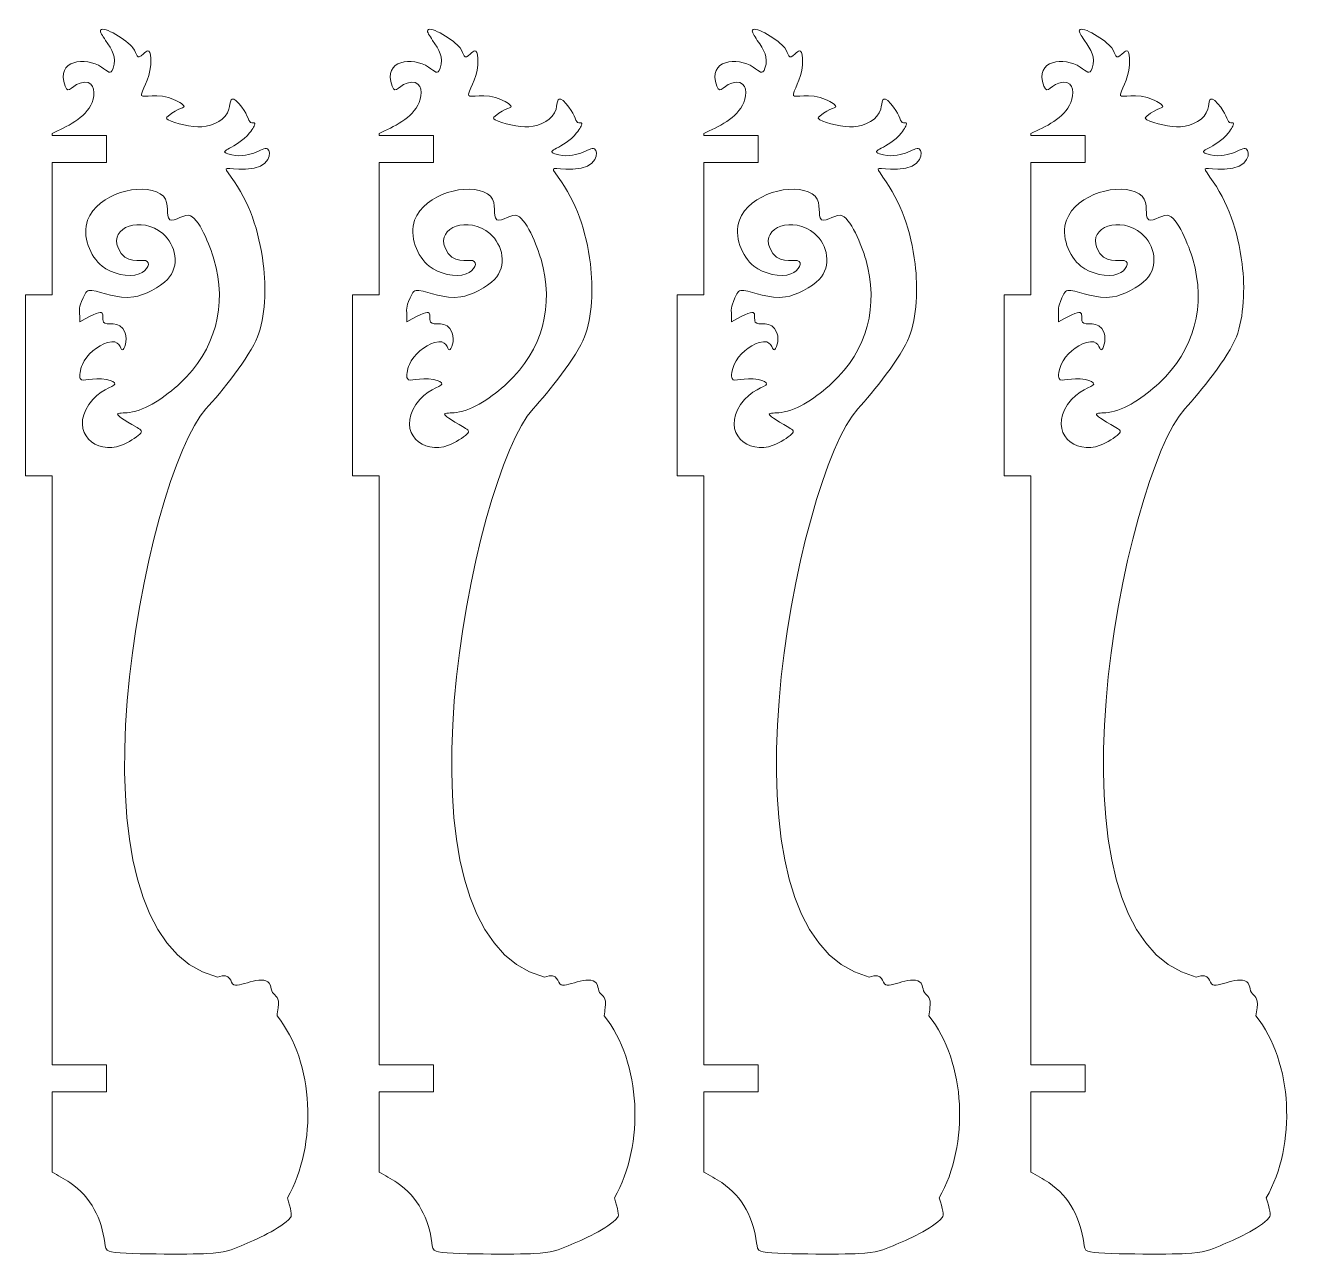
# Model space of a CAD drawing. Header units: millimetres. Extents: x -211 to 220, y -293 to 288.
# Drawn here: x 79.9 to 220.2, y -9 to 126.8 of the extents above; entities that cross this region are included whole.
import ezdxf

# ---------------------------------------------------------------- set-up
doc = ezdxf.new("R2010")
doc.units = ezdxf.units.MM
doc.header["$MEASUREMENT"] = 0
doc.layers.add('layer 1', color=7, linetype='Continuous')

msp = doc.modelspace()

# ---------------------------------------------------------------- linework, layer by layer
at = {"layer": 'layer 1', "color": 142, "lineweight": 9}
for points, knots in [([(101.0756, 21.6715), (102.713, 22.2668), (102.4327, 21.033), (102.9127, 20.8327), (102.9127, 20.8327), (103.662, 20.52), (106.4558, 22.2216), (106.9296, 20.7714), (106.9296, 20.7714), (107.0152, 20.5093), (107.0343, 20.2297), (107.1771, 20.0025), (107.1771, 20.0025), (107.4683, 19.5392), (107.9732, 19.5034), (107.7957, 18.3072), (107.7957, 18.3072), (107.7504, 18.0019), (107.7084, 17.7012), (107.6681, 17.4029), (107.6681, 17.4029), (111.7881, 12.311), (112.1616, 3.1623), (108.8194, -2.7), (108.8194, -2.7), (109.1688, -3.9301), (109.3703, -4.6282), (109.1474, -4.884), (109.1474, -4.884), (108.0745, -6.1152), (105.3065, -7.306), (103.7123, -8.0035), (103.7123, -8.0035), (102.6938, -8.4491), (101.9323, -8.7463), (99.8858, -8.8599), (99.8858, -8.8599), (98.3987, -8.9425), (90.0734, -8.9691), (89.1297, -8.6065), (89.1297, -8.6065), (88.7205, -8.4491), (88.7205, -8.1696), (88.6538, -7.6715), (88.6538, -7.6715), (88.3059, -5.0714), (87.1692, -2.6241), (84.7988, -1.013), (84.7988, -1.013), (84.1681, -0.5843), (83.4292, -0.1945), (82.8258, 0.1538), (82.8258, 0.1538), (82.8258, 0.1538), (82.8248, 9.0125), (82.8248, 9.0125), (82.8248, 9.0125), (82.8248, 9.0125), (88.8245, 9.0125), (88.8245, 9.0125), (88.8245, 9.0125), (88.8245, 9.0125), (88.8245, 12.0125), (88.8245, 12.0125), (88.8245, 12.0125), (88.8245, 12.0125), (82.8245, 12.0125), (82.8245, 12.0125), (82.8245, 12.0125), (82.8245, 12.0125), (82.8249, 77.076), (82.8249, 77.076), (82.8249, 77.076), (82.8249, 77.076), (79.8834, 77.076), (79.8834, 77.076), (79.8834, 77.076), (79.8834, 77.076), (79.8834, 97.0761), (79.8834, 97.0761), (79.8834, 97.0761), (79.8834, 97.0761), (82.8254, 97.0761), (82.8254, 97.0761), (82.8254, 97.0761), (82.8254, 97.0761), (82.8258, 111.6761), (82.8258, 111.6761), (82.8258, 111.6761), (82.8258, 111.6761), (88.8258, 111.6761), (88.8258, 111.6761), (88.8258, 111.6761), (88.8258, 111.6761), (88.8258, 114.6761), (88.8258, 114.6761), (88.8258, 114.6761), (88.8258, 114.6761), (82.8258, 114.6761), (82.8258, 114.6761), (82.8258, 114.6761), (82.8258, 114.6761), (82.8258, 114.8983), (82.8258, 114.8983), (82.8258, 114.8983), (84.3716, 115.5914), (86.5411, 116.5597), (87.2356, 118.325), (87.2356, 118.325), (87.5732, 119.1834), (87.6589, 120.6054), (86.398, 120.5445), (86.398, 120.5445), (84.9881, 120.4763), (84.6872, 118.9883), (84.2658, 120.1164), (84.2658, 120.1164), (83.1641, 123.066), (86.555, 123.3674), (88.2826, 122.2222), (88.2826, 122.2222), (89.0203, 121.7331), (89.2903, 121.2835), (89.5772, 122.1174), (89.5772, 122.1174), (89.9985, 123.3423), (89.4527, 124.0997), (88.7301, 125.1756), (88.7301, 125.1756), (88.3779, 125.6999), (88.0923, 126.1371), (88.1874, 126.3029), (88.1874, 126.3029), (88.4878, 126.8271), (91.1465, 125.1682), (91.7569, 124.3369), (91.7569, 124.3369), (92.2623, 123.6484), (92.1022, 122.9073), (92.9087, 123.6815), (92.9087, 123.6815), (93.2333, 123.993), (93.648, 124.4663), (93.7178, 123.1835), (93.7178, 123.1835), (93.8249, 121.2171), (92.9123, 120.0519), (92.7088, 119.2425), (92.7088, 119.2425), (92.5539, 118.6266), (93.769, 119.3952), (95.6881, 118.8581), (95.6881, 118.8581), (96.4686, 118.6397), (97.135, 118.2026), (97.3349, 117.9842), (97.3349, 117.9842), (97.6301, 117.6615), (96.7717, 117.7749), (95.6405, 116.8133), (95.6405, 116.8133), (95.3837, 116.5949), (95.4216, 116.5249), (95.631, 116.4114), (95.631, 116.4114), (96.4034, 115.9924), (98.2674, 115.5468), (99.3623, 115.6249), (99.3623, 115.6249), (100.659, 115.7175), (102.0474, 116.4225), (102.3607, 117.5735), (102.3607, 117.5735), (102.5542, 118.2841), (102.4051, 119.3685), (103.4839, 118.1678), (103.4839, 118.1678), (104.3863, 117.1636), (104.4676, 116.2681), (104.7403, 116.0968), (104.7403, 116.0968), (104.9212, 115.9833), (105.1876, 116.1404), (105.2066, 115.9919), (105.2066, 115.9919), (105.2255, 115.8434), (104.9973, 115.389), (104.6356, 114.9521), (104.6356, 114.9521), (103.143, 113.1496), (101.0302, 113.0364), (102.2369, 112.6365), (102.2369, 112.6365), (104.5323, 111.8756), (106.1208, 113.4625), (106.5964, 113.1957), (106.5964, 113.1957), (107.11, 112.9075), (106.995, 111.0374), (104.1977, 110.9412), (104.1977, 110.9412), (101.9833, 110.8651), (101.556, 111.5118), (102.5986, 110.0761), (102.5986, 110.0761), (104.602, 107.3176), (105.6708, 104.1791), (106.1491, 100.4727), (106.1491, 100.4727), (106.4849, 97.8699), (106.3526, 94.5664), (105.5113, 92.4248), (105.5113, 92.4248), (104.6499, 90.2317), (101.5023, 86.2715), (99.8192, 84.4555), (99.8192, 84.4555), (93.2134, 77.328), (82.8246, 26.4815), (101.0756, 21.6715)], [0, 0, 0, 0, 0.01785714, 0.01785714, 0.01785714, 0.01785714, 0.03571429, 0.03571429, 0.03571429, 0.03571429, 0.05357143, 0.05357143, 0.05357143, 0.05357143, 0.07142857, 0.07142857, 0.07142857, 0.07142857, 0.08928571, 0.08928571, 0.08928571, 0.08928571, 0.10714286, 0.10714286, 0.10714286, 0.10714286, 0.125, 0.125, 0.125, 0.125, 0.14285714, 0.14285714, 0.14285714, 0.14285714, 0.16071429, 0.16071429, 0.16071429, 0.16071429, 0.17857143, 0.17857143, 0.17857143, 0.17857143, 0.19642857, 0.19642857, 0.19642857, 0.19642857, 0.21428571, 0.21428571, 0.21428571, 0.21428571, 0.23214286, 0.23214286, 0.23214286, 0.23214286, 0.25, 0.25, 0.25, 0.25, 0.26785714, 0.26785714, 0.26785714, 0.26785714, 0.28571429, 0.28571429, 0.28571429, 0.28571429, 0.30357143, 0.30357143, 0.30357143, 0.30357143, 0.32142857, 0.32142857, 0.32142857, 0.32142857, 0.33928571, 0.33928571, 0.33928571, 0.33928571, 0.35714286, 0.35714286, 0.35714286, 0.35714286, 0.375, 0.375, 0.375, 0.375, 0.39285714, 0.39285714, 0.39285714, 0.39285714, 0.41071429, 0.41071429, 0.41071429, 0.41071429, 0.42857143, 0.42857143, 0.42857143, 0.42857143, 0.44642857, 0.44642857, 0.44642857, 0.44642857, 0.46428571, 0.46428571, 0.46428571, 0.46428571, 0.48214286, 0.48214286, 0.48214286, 0.48214286, 0.5, 0.5, 0.5, 0.5, 0.51785714, 0.51785714, 0.51785714, 0.51785714, 0.53571429, 0.53571429, 0.53571429, 0.53571429, 0.55357143, 0.55357143, 0.55357143, 0.55357143, 0.57142857, 0.57142857, 0.57142857, 0.57142857, 0.58928571, 0.58928571, 0.58928571, 0.58928571, 0.60714286, 0.60714286, 0.60714286, 0.60714286, 0.625, 0.625, 0.625, 0.625, 0.64285714, 0.64285714, 0.64285714, 0.64285714, 0.66071429, 0.66071429, 0.66071429, 0.66071429, 0.67857143, 0.67857143, 0.67857143, 0.67857143, 0.69642857, 0.69642857, 0.69642857, 0.69642857, 0.71428571, 0.71428571, 0.71428571, 0.71428571, 0.73214286, 0.73214286, 0.73214286, 0.73214286, 0.75, 0.75, 0.75, 0.75, 0.76785714, 0.76785714, 0.76785714, 0.76785714, 0.78571429, 0.78571429, 0.78571429, 0.78571429, 0.80357143, 0.80357143, 0.80357143, 0.80357143, 0.82142857, 0.82142857, 0.82142857, 0.82142857, 0.83928571, 0.83928571, 0.83928571, 0.83928571, 0.85714286, 0.85714286, 0.85714286, 0.85714286, 0.875, 0.875, 0.875, 0.875, 0.89285714, 0.89285714, 0.89285714, 0.89285714, 0.91071429, 0.91071429, 0.91071429, 0.91071429, 0.92857143, 0.92857143, 0.92857143, 0.92857143, 0.94642857, 0.94642857, 0.94642857, 0.94642857, 0.96428571, 0.96428571, 0.96428571, 0.96428571, 1, 1, 1, 1]), ([(137.1882, 21.6715), (138.8256, 22.2668), (138.5453, 21.033), (139.0253, 20.8327), (139.0253, 20.8327), (139.7746, 20.52), (142.5684, 22.2216), (143.0422, 20.7714), (143.0422, 20.7714), (143.1278, 20.5093), (143.1469, 20.2297), (143.2897, 20.0025), (143.2897, 20.0025), (143.5809, 19.5392), (144.0858, 19.5034), (143.9083, 18.3072), (143.9083, 18.3072), (143.863, 18.0019), (143.821, 17.7012), (143.7807, 17.4029), (143.7807, 17.4029), (147.9007, 12.311), (148.2742, 3.1623), (144.932, -2.7), (144.932, -2.7), (145.2814, -3.9301), (145.4829, -4.6282), (145.26, -4.884), (145.26, -4.884), (144.1871, -6.1152), (141.4191, -7.306), (139.8249, -8.0035), (139.8249, -8.0035), (138.8064, -8.4491), (138.0449, -8.7463), (135.9984, -8.8599), (135.9984, -8.8599), (134.5113, -8.9425), (126.186, -8.9691), (125.2423, -8.6065), (125.2423, -8.6065), (124.8331, -8.4491), (124.8331, -8.1696), (124.7664, -7.6715), (124.7664, -7.6715), (124.4185, -5.0714), (123.2818, -2.6241), (120.9114, -1.013), (120.9114, -1.013), (120.2807, -0.5843), (119.5418, -0.1945), (118.9384, 0.1538), (118.9384, 0.1538), (118.9384, 0.1538), (118.9374, 9.0125), (118.9374, 9.0125), (118.9374, 9.0125), (118.9374, 9.0125), (124.9371, 9.0125), (124.9371, 9.0125), (124.9371, 9.0125), (124.9371, 9.0125), (124.9371, 12.0125), (124.9371, 12.0125), (124.9371, 12.0125), (124.9371, 12.0125), (118.9371, 12.0125), (118.9371, 12.0125), (118.9371, 12.0125), (118.9371, 12.0125), (118.9375, 77.076), (118.9375, 77.076), (118.9375, 77.076), (118.9375, 77.076), (115.996, 77.076), (115.996, 77.076), (115.996, 77.076), (115.996, 77.076), (115.996, 97.0761), (115.996, 97.0761), (115.996, 97.0761), (115.996, 97.0761), (118.938, 97.0761), (118.938, 97.0761), (118.938, 97.0761), (118.938, 97.0761), (118.9384, 111.6761), (118.9384, 111.6761), (118.9384, 111.6761), (118.9384, 111.6761), (124.9384, 111.6761), (124.9384, 111.6761), (124.9384, 111.6761), (124.9384, 111.6761), (124.9384, 114.6761), (124.9384, 114.6761), (124.9384, 114.6761), (124.9384, 114.6761), (118.9384, 114.6761), (118.9384, 114.6761), (118.9384, 114.6761), (118.9384, 114.6761), (118.9384, 114.8983), (118.9384, 114.8983), (118.9384, 114.8983), (120.4842, 115.5914), (122.6537, 116.5597), (123.3482, 118.325), (123.3482, 118.325), (123.6858, 119.1834), (123.7715, 120.6054), (122.5106, 120.5445), (122.5106, 120.5445), (121.1007, 120.4763), (120.7998, 118.9883), (120.3784, 120.1164), (120.3784, 120.1164), (119.2767, 123.066), (122.6676, 123.3674), (124.3952, 122.2222), (124.3952, 122.2222), (125.1329, 121.7331), (125.4029, 121.2835), (125.6898, 122.1174), (125.6898, 122.1174), (126.1111, 123.3423), (125.5653, 124.0997), (124.8427, 125.1756), (124.8427, 125.1756), (124.4905, 125.6999), (124.2049, 126.1371), (124.3, 126.3029), (124.3, 126.3029), (124.6004, 126.8271), (127.2591, 125.1682), (127.8695, 124.3369), (127.8695, 124.3369), (128.3749, 123.6484), (128.2148, 122.9073), (129.0213, 123.6815), (129.0213, 123.6815), (129.3459, 123.993), (129.7606, 124.4663), (129.8304, 123.1835), (129.8304, 123.1835), (129.9375, 121.2171), (129.0249, 120.0519), (128.8214, 119.2425), (128.8214, 119.2425), (128.6665, 118.6266), (129.8816, 119.3952), (131.8007, 118.8581), (131.8007, 118.8581), (132.5812, 118.6397), (133.2476, 118.2026), (133.4475, 117.9842), (133.4475, 117.9842), (133.7427, 117.6615), (132.8843, 117.7749), (131.7531, 116.8133), (131.7531, 116.8133), (131.4963, 116.5949), (131.5342, 116.5249), (131.7436, 116.4114), (131.7436, 116.4114), (132.516, 115.9924), (134.38, 115.5468), (135.4749, 115.6249), (135.4749, 115.6249), (136.7716, 115.7175), (138.16, 116.4225), (138.4733, 117.5735), (138.4733, 117.5735), (138.6668, 118.2841), (138.5177, 119.3685), (139.5965, 118.1678), (139.5965, 118.1678), (140.4989, 117.1636), (140.5802, 116.2681), (140.8529, 116.0968), (140.8529, 116.0968), (141.0338, 115.9833), (141.3002, 116.1404), (141.3192, 115.9919), (141.3192, 115.9919), (141.3381, 115.8434), (141.1099, 115.389), (140.7482, 114.9521), (140.7482, 114.9521), (139.2556, 113.1496), (137.1428, 113.0364), (138.3495, 112.6365), (138.3495, 112.6365), (140.6449, 111.8756), (142.2334, 113.4625), (142.709, 113.1957), (142.709, 113.1957), (143.2226, 112.9075), (143.1076, 111.0374), (140.3103, 110.9412), (140.3103, 110.9412), (138.0959, 110.8651), (137.6686, 111.5118), (138.7112, 110.0761), (138.7112, 110.0761), (140.7146, 107.3176), (141.7834, 104.1791), (142.2617, 100.4727), (142.2617, 100.4727), (142.5975, 97.8699), (142.4652, 94.5664), (141.6239, 92.4248), (141.6239, 92.4248), (140.7625, 90.2317), (137.6149, 86.2715), (135.9318, 84.4555), (135.9318, 84.4555), (129.326, 77.328), (118.9372, 26.4815), (137.1882, 21.6715)], [0, 0, 0, 0, 0.01785714, 0.01785714, 0.01785714, 0.01785714, 0.03571429, 0.03571429, 0.03571429, 0.03571429, 0.05357143, 0.05357143, 0.05357143, 0.05357143, 0.07142857, 0.07142857, 0.07142857, 0.07142857, 0.08928571, 0.08928571, 0.08928571, 0.08928571, 0.10714286, 0.10714286, 0.10714286, 0.10714286, 0.125, 0.125, 0.125, 0.125, 0.14285714, 0.14285714, 0.14285714, 0.14285714, 0.16071429, 0.16071429, 0.16071429, 0.16071429, 0.17857143, 0.17857143, 0.17857143, 0.17857143, 0.19642857, 0.19642857, 0.19642857, 0.19642857, 0.21428571, 0.21428571, 0.21428571, 0.21428571, 0.23214286, 0.23214286, 0.23214286, 0.23214286, 0.25, 0.25, 0.25, 0.25, 0.26785714, 0.26785714, 0.26785714, 0.26785714, 0.28571429, 0.28571429, 0.28571429, 0.28571429, 0.30357143, 0.30357143, 0.30357143, 0.30357143, 0.32142857, 0.32142857, 0.32142857, 0.32142857, 0.33928571, 0.33928571, 0.33928571, 0.33928571, 0.35714286, 0.35714286, 0.35714286, 0.35714286, 0.375, 0.375, 0.375, 0.375, 0.39285714, 0.39285714, 0.39285714, 0.39285714, 0.41071429, 0.41071429, 0.41071429, 0.41071429, 0.42857143, 0.42857143, 0.42857143, 0.42857143, 0.44642857, 0.44642857, 0.44642857, 0.44642857, 0.46428571, 0.46428571, 0.46428571, 0.46428571, 0.48214286, 0.48214286, 0.48214286, 0.48214286, 0.5, 0.5, 0.5, 0.5, 0.51785714, 0.51785714, 0.51785714, 0.51785714, 0.53571429, 0.53571429, 0.53571429, 0.53571429, 0.55357143, 0.55357143, 0.55357143, 0.55357143, 0.57142857, 0.57142857, 0.57142857, 0.57142857, 0.58928571, 0.58928571, 0.58928571, 0.58928571, 0.60714286, 0.60714286, 0.60714286, 0.60714286, 0.625, 0.625, 0.625, 0.625, 0.64285714, 0.64285714, 0.64285714, 0.64285714, 0.66071429, 0.66071429, 0.66071429, 0.66071429, 0.67857143, 0.67857143, 0.67857143, 0.67857143, 0.69642857, 0.69642857, 0.69642857, 0.69642857, 0.71428571, 0.71428571, 0.71428571, 0.71428571, 0.73214286, 0.73214286, 0.73214286, 0.73214286, 0.75, 0.75, 0.75, 0.75, 0.76785714, 0.76785714, 0.76785714, 0.76785714, 0.78571429, 0.78571429, 0.78571429, 0.78571429, 0.80357143, 0.80357143, 0.80357143, 0.80357143, 0.82142857, 0.82142857, 0.82142857, 0.82142857, 0.83928571, 0.83928571, 0.83928571, 0.83928571, 0.85714286, 0.85714286, 0.85714286, 0.85714286, 0.875, 0.875, 0.875, 0.875, 0.89285714, 0.89285714, 0.89285714, 0.89285714, 0.91071429, 0.91071429, 0.91071429, 0.91071429, 0.92857143, 0.92857143, 0.92857143, 0.92857143, 0.94642857, 0.94642857, 0.94642857, 0.94642857, 0.96428571, 0.96428571, 0.96428571, 0.96428571, 1, 1, 1, 1]), ([(173.0423, 21.6715), (174.6797, 22.2668), (174.3994, 21.033), (174.8794, 20.8327), (174.8794, 20.8327), (175.6287, 20.52), (178.4225, 22.2216), (178.8963, 20.7714), (178.8963, 20.7714), (178.9819, 20.5093), (179.001, 20.2297), (179.1438, 20.0025), (179.1438, 20.0025), (179.435, 19.5392), (179.9399, 19.5034), (179.7624, 18.3072), (179.7624, 18.3072), (179.7171, 18.0019), (179.6751, 17.7012), (179.6348, 17.4029), (179.6348, 17.4029), (183.7548, 12.311), (184.1283, 3.1623), (180.7861, -2.7), (180.7861, -2.7), (181.1355, -3.9301), (181.337, -4.6282), (181.1141, -4.884), (181.1141, -4.884), (180.0412, -6.1152), (177.2732, -7.306), (175.679, -8.0035), (175.679, -8.0035), (174.6605, -8.4491), (173.899, -8.7463), (171.8525, -8.8599), (171.8525, -8.8599), (170.3654, -8.9425), (162.0401, -8.9691), (161.0964, -8.6065), (161.0964, -8.6065), (160.6872, -8.4491), (160.6872, -8.1696), (160.6205, -7.6715), (160.6205, -7.6715), (160.2726, -5.0714), (159.1359, -2.6241), (156.7655, -1.013), (156.7655, -1.013), (156.1348, -0.5843), (155.3959, -0.1945), (154.7925, 0.1538), (154.7925, 0.1538), (154.7925, 0.1538), (154.7915, 9.0125), (154.7915, 9.0125), (154.7915, 9.0125), (154.7915, 9.0125), (160.7912, 9.0125), (160.7912, 9.0125), (160.7912, 9.0125), (160.7912, 9.0125), (160.7912, 12.0125), (160.7912, 12.0125), (160.7912, 12.0125), (160.7912, 12.0125), (154.7912, 12.0125), (154.7912, 12.0125), (154.7912, 12.0125), (154.7912, 12.0125), (154.7916, 77.076), (154.7916, 77.076), (154.7916, 77.076), (154.7916, 77.076), (151.8501, 77.076), (151.8501, 77.076), (151.8501, 77.076), (151.8501, 77.076), (151.8501, 97.0761), (151.8501, 97.0761), (151.8501, 97.0761), (151.8501, 97.0761), (154.7921, 97.0761), (154.7921, 97.0761), (154.7921, 97.0761), (154.7921, 97.0761), (154.7925, 111.6761), (154.7925, 111.6761), (154.7925, 111.6761), (154.7925, 111.6761), (160.7925, 111.6761), (160.7925, 111.6761), (160.7925, 111.6761), (160.7925, 111.6761), (160.7925, 114.6761), (160.7925, 114.6761), (160.7925, 114.6761), (160.7925, 114.6761), (154.7925, 114.6761), (154.7925, 114.6761), (154.7925, 114.6761), (154.7925, 114.6761), (154.7925, 114.8983), (154.7925, 114.8983), (154.7925, 114.8983), (156.3383, 115.5914), (158.5078, 116.5597), (159.2023, 118.325), (159.2023, 118.325), (159.5399, 119.1834), (159.6256, 120.6054), (158.3647, 120.5445), (158.3647, 120.5445), (156.9548, 120.4763), (156.6539, 118.9883), (156.2325, 120.1164), (156.2325, 120.1164), (155.1308, 123.066), (158.5217, 123.3674), (160.2493, 122.2222), (160.2493, 122.2222), (160.987, 121.7331), (161.257, 121.2835), (161.5439, 122.1174), (161.5439, 122.1174), (161.9652, 123.3423), (161.4194, 124.0997), (160.6968, 125.1756), (160.6968, 125.1756), (160.3446, 125.6999), (160.059, 126.1371), (160.1541, 126.3029), (160.1541, 126.3029), (160.4545, 126.8271), (163.1132, 125.1682), (163.7236, 124.3369), (163.7236, 124.3369), (164.229, 123.6484), (164.0689, 122.9073), (164.8754, 123.6815), (164.8754, 123.6815), (165.2, 123.993), (165.6147, 124.4663), (165.6845, 123.1835), (165.6845, 123.1835), (165.7916, 121.2171), (164.879, 120.0519), (164.6755, 119.2425), (164.6755, 119.2425), (164.5206, 118.6266), (165.7357, 119.3952), (167.6548, 118.8581), (167.6548, 118.8581), (168.4353, 118.6397), (169.1017, 118.2026), (169.3016, 117.9842), (169.3016, 117.9842), (169.5968, 117.6615), (168.7384, 117.7749), (167.6072, 116.8133), (167.6072, 116.8133), (167.3504, 116.5949), (167.3883, 116.5249), (167.5977, 116.4114), (167.5977, 116.4114), (168.3701, 115.9924), (170.2341, 115.5468), (171.329, 115.6249), (171.329, 115.6249), (172.6257, 115.7175), (174.0141, 116.4225), (174.3274, 117.5735), (174.3274, 117.5735), (174.5209, 118.2841), (174.3718, 119.3685), (175.4506, 118.1678), (175.4506, 118.1678), (176.353, 117.1636), (176.4343, 116.2681), (176.707, 116.0968), (176.707, 116.0968), (176.8879, 115.9833), (177.1543, 116.1404), (177.1733, 115.9919), (177.1733, 115.9919), (177.1922, 115.8434), (176.964, 115.389), (176.6023, 114.9521), (176.6023, 114.9521), (175.1097, 113.1496), (172.9969, 113.0364), (174.2036, 112.6365), (174.2036, 112.6365), (176.499, 111.8756), (178.0875, 113.4625), (178.5631, 113.1957), (178.5631, 113.1957), (179.0767, 112.9075), (178.9617, 111.0374), (176.1644, 110.9412), (176.1644, 110.9412), (173.95, 110.8651), (173.5227, 111.5118), (174.5653, 110.0761), (174.5653, 110.0761), (176.5687, 107.3176), (177.6375, 104.1791), (178.1158, 100.4727), (178.1158, 100.4727), (178.4516, 97.8699), (178.3193, 94.5664), (177.478, 92.4248), (177.478, 92.4248), (176.6166, 90.2317), (173.469, 86.2715), (171.7859, 84.4555), (171.7859, 84.4555), (165.1801, 77.328), (154.7913, 26.4815), (173.0423, 21.6715)], [0, 0, 0, 0, 0.01785714, 0.01785714, 0.01785714, 0.01785714, 0.03571429, 0.03571429, 0.03571429, 0.03571429, 0.05357143, 0.05357143, 0.05357143, 0.05357143, 0.07142857, 0.07142857, 0.07142857, 0.07142857, 0.08928571, 0.08928571, 0.08928571, 0.08928571, 0.10714286, 0.10714286, 0.10714286, 0.10714286, 0.125, 0.125, 0.125, 0.125, 0.14285714, 0.14285714, 0.14285714, 0.14285714, 0.16071429, 0.16071429, 0.16071429, 0.16071429, 0.17857143, 0.17857143, 0.17857143, 0.17857143, 0.19642857, 0.19642857, 0.19642857, 0.19642857, 0.21428571, 0.21428571, 0.21428571, 0.21428571, 0.23214286, 0.23214286, 0.23214286, 0.23214286, 0.25, 0.25, 0.25, 0.25, 0.26785714, 0.26785714, 0.26785714, 0.26785714, 0.28571429, 0.28571429, 0.28571429, 0.28571429, 0.30357143, 0.30357143, 0.30357143, 0.30357143, 0.32142857, 0.32142857, 0.32142857, 0.32142857, 0.33928571, 0.33928571, 0.33928571, 0.33928571, 0.35714286, 0.35714286, 0.35714286, 0.35714286, 0.375, 0.375, 0.375, 0.375, 0.39285714, 0.39285714, 0.39285714, 0.39285714, 0.41071429, 0.41071429, 0.41071429, 0.41071429, 0.42857143, 0.42857143, 0.42857143, 0.42857143, 0.44642857, 0.44642857, 0.44642857, 0.44642857, 0.46428571, 0.46428571, 0.46428571, 0.46428571, 0.48214286, 0.48214286, 0.48214286, 0.48214286, 0.5, 0.5, 0.5, 0.5, 0.51785714, 0.51785714, 0.51785714, 0.51785714, 0.53571429, 0.53571429, 0.53571429, 0.53571429, 0.55357143, 0.55357143, 0.55357143, 0.55357143, 0.57142857, 0.57142857, 0.57142857, 0.57142857, 0.58928571, 0.58928571, 0.58928571, 0.58928571, 0.60714286, 0.60714286, 0.60714286, 0.60714286, 0.625, 0.625, 0.625, 0.625, 0.64285714, 0.64285714, 0.64285714, 0.64285714, 0.66071429, 0.66071429, 0.66071429, 0.66071429, 0.67857143, 0.67857143, 0.67857143, 0.67857143, 0.69642857, 0.69642857, 0.69642857, 0.69642857, 0.71428571, 0.71428571, 0.71428571, 0.71428571, 0.73214286, 0.73214286, 0.73214286, 0.73214286, 0.75, 0.75, 0.75, 0.75, 0.76785714, 0.76785714, 0.76785714, 0.76785714, 0.78571429, 0.78571429, 0.78571429, 0.78571429, 0.80357143, 0.80357143, 0.80357143, 0.80357143, 0.82142857, 0.82142857, 0.82142857, 0.82142857, 0.83928571, 0.83928571, 0.83928571, 0.83928571, 0.85714286, 0.85714286, 0.85714286, 0.85714286, 0.875, 0.875, 0.875, 0.875, 0.89285714, 0.89285714, 0.89285714, 0.89285714, 0.91071429, 0.91071429, 0.91071429, 0.91071429, 0.92857143, 0.92857143, 0.92857143, 0.92857143, 0.94642857, 0.94642857, 0.94642857, 0.94642857, 0.96428571, 0.96428571, 0.96428571, 0.96428571, 1, 1, 1, 1]), ([(209.1549, 21.6715), (210.7923, 22.2668), (210.512, 21.033), (210.992, 20.8327), (210.992, 20.8327), (211.7413, 20.52), (214.5351, 22.2216), (215.0089, 20.7714), (215.0089, 20.7714), (215.0945, 20.5093), (215.1136, 20.2297), (215.2564, 20.0025), (215.2564, 20.0025), (215.5476, 19.5392), (216.0525, 19.5034), (215.875, 18.3072), (215.875, 18.3072), (215.8297, 18.0019), (215.7877, 17.7012), (215.7474, 17.4029), (215.7474, 17.4029), (219.8674, 12.311), (220.2409, 3.1623), (216.8987, -2.7), (216.8987, -2.7), (217.2481, -3.9301), (217.4496, -4.6282), (217.2267, -4.884), (217.2267, -4.884), (216.1538, -6.1152), (213.3858, -7.306), (211.7916, -8.0035), (211.7916, -8.0035), (210.7731, -8.4491), (210.0116, -8.7463), (207.9651, -8.8599), (207.9651, -8.8599), (206.478, -8.9425), (198.1527, -8.9691), (197.209, -8.6065), (197.209, -8.6065), (196.7998, -8.4491), (196.7998, -8.1696), (196.7331, -7.6715), (196.7331, -7.6715), (196.3852, -5.0714), (195.2485, -2.6241), (192.8781, -1.013), (192.8781, -1.013), (192.2474, -0.5843), (191.5085, -0.1945), (190.9051, 0.1538), (190.9051, 0.1538), (190.9051, 0.1538), (190.9041, 9.0125), (190.9041, 9.0125), (190.9041, 9.0125), (190.9041, 9.0125), (196.9038, 9.0125), (196.9038, 9.0125), (196.9038, 9.0125), (196.9038, 9.0125), (196.9038, 12.0125), (196.9038, 12.0125), (196.9038, 12.0125), (196.9038, 12.0125), (190.9038, 12.0125), (190.9038, 12.0125), (190.9038, 12.0125), (190.9038, 12.0125), (190.9042, 77.076), (190.9042, 77.076), (190.9042, 77.076), (190.9042, 77.076), (187.9627, 77.076), (187.9627, 77.076), (187.9627, 77.076), (187.9627, 77.076), (187.9627, 97.0761), (187.9627, 97.0761), (187.9627, 97.0761), (187.9627, 97.0761), (190.9047, 97.0761), (190.9047, 97.0761), (190.9047, 97.0761), (190.9047, 97.0761), (190.9051, 111.6761), (190.9051, 111.6761), (190.9051, 111.6761), (190.9051, 111.6761), (196.9051, 111.6761), (196.9051, 111.6761), (196.9051, 111.6761), (196.9051, 111.6761), (196.9051, 114.6761), (196.9051, 114.6761), (196.9051, 114.6761), (196.9051, 114.6761), (190.9051, 114.6761), (190.9051, 114.6761), (190.9051, 114.6761), (190.9051, 114.6761), (190.9051, 114.8983), (190.9051, 114.8983), (190.9051, 114.8983), (192.4509, 115.5914), (194.6204, 116.5597), (195.3149, 118.325), (195.3149, 118.325), (195.6525, 119.1834), (195.7382, 120.6054), (194.4773, 120.5445), (194.4773, 120.5445), (193.0674, 120.4763), (192.7665, 118.9883), (192.3451, 120.1164), (192.3451, 120.1164), (191.2434, 123.066), (194.6343, 123.3674), (196.3619, 122.2222), (196.3619, 122.2222), (197.0996, 121.7331), (197.3696, 121.2835), (197.6565, 122.1174), (197.6565, 122.1174), (198.0778, 123.3423), (197.532, 124.0997), (196.8094, 125.1756), (196.8094, 125.1756), (196.4572, 125.6999), (196.1716, 126.1371), (196.2667, 126.3029), (196.2667, 126.3029), (196.5671, 126.8271), (199.2258, 125.1682), (199.8362, 124.3369), (199.8362, 124.3369), (200.3416, 123.6484), (200.1815, 122.9073), (200.988, 123.6815), (200.988, 123.6815), (201.3126, 123.993), (201.7273, 124.4663), (201.7971, 123.1835), (201.7971, 123.1835), (201.9042, 121.2171), (200.9916, 120.0519), (200.7881, 119.2425), (200.7881, 119.2425), (200.6332, 118.6266), (201.8483, 119.3952), (203.7674, 118.8581), (203.7674, 118.8581), (204.5479, 118.6397), (205.2143, 118.2026), (205.4142, 117.9842), (205.4142, 117.9842), (205.7094, 117.6615), (204.851, 117.7749), (203.7198, 116.8133), (203.7198, 116.8133), (203.463, 116.5949), (203.5009, 116.5249), (203.7103, 116.4114), (203.7103, 116.4114), (204.4827, 115.9924), (206.3467, 115.5468), (207.4416, 115.6249), (207.4416, 115.6249), (208.7383, 115.7175), (210.1267, 116.4225), (210.44, 117.5735), (210.44, 117.5735), (210.6335, 118.2841), (210.4844, 119.3685), (211.5632, 118.1678), (211.5632, 118.1678), (212.4656, 117.1636), (212.5469, 116.2681), (212.8196, 116.0968), (212.8196, 116.0968), (213.0005, 115.9833), (213.2669, 116.1404), (213.2859, 115.9919), (213.2859, 115.9919), (213.3048, 115.8434), (213.0766, 115.389), (212.7149, 114.9521), (212.7149, 114.9521), (211.2223, 113.1496), (209.1095, 113.0364), (210.3162, 112.6365), (210.3162, 112.6365), (212.6116, 111.8756), (214.2001, 113.4625), (214.6757, 113.1957), (214.6757, 113.1957), (215.1893, 112.9075), (215.0743, 111.0374), (212.277, 110.9412), (212.277, 110.9412), (210.0626, 110.8651), (209.6353, 111.5118), (210.6779, 110.0761), (210.6779, 110.0761), (212.6813, 107.3176), (213.7501, 104.1791), (214.2284, 100.4727), (214.2284, 100.4727), (214.5642, 97.8699), (214.4319, 94.5664), (213.5906, 92.4248), (213.5906, 92.4248), (212.7292, 90.2317), (209.5816, 86.2715), (207.8985, 84.4555), (207.8985, 84.4555), (201.2927, 77.328), (190.9039, 26.4815), (209.1549, 21.6715)], [0, 0, 0, 0, 0.01785714, 0.01785714, 0.01785714, 0.01785714, 0.03571429, 0.03571429, 0.03571429, 0.03571429, 0.05357143, 0.05357143, 0.05357143, 0.05357143, 0.07142857, 0.07142857, 0.07142857, 0.07142857, 0.08928571, 0.08928571, 0.08928571, 0.08928571, 0.10714286, 0.10714286, 0.10714286, 0.10714286, 0.125, 0.125, 0.125, 0.125, 0.14285714, 0.14285714, 0.14285714, 0.14285714, 0.16071429, 0.16071429, 0.16071429, 0.16071429, 0.17857143, 0.17857143, 0.17857143, 0.17857143, 0.19642857, 0.19642857, 0.19642857, 0.19642857, 0.21428571, 0.21428571, 0.21428571, 0.21428571, 0.23214286, 0.23214286, 0.23214286, 0.23214286, 0.25, 0.25, 0.25, 0.25, 0.26785714, 0.26785714, 0.26785714, 0.26785714, 0.28571429, 0.28571429, 0.28571429, 0.28571429, 0.30357143, 0.30357143, 0.30357143, 0.30357143, 0.32142857, 0.32142857, 0.32142857, 0.32142857, 0.33928571, 0.33928571, 0.33928571, 0.33928571, 0.35714286, 0.35714286, 0.35714286, 0.35714286, 0.375, 0.375, 0.375, 0.375, 0.39285714, 0.39285714, 0.39285714, 0.39285714, 0.41071429, 0.41071429, 0.41071429, 0.41071429, 0.42857143, 0.42857143, 0.42857143, 0.42857143, 0.44642857, 0.44642857, 0.44642857, 0.44642857, 0.46428571, 0.46428571, 0.46428571, 0.46428571, 0.48214286, 0.48214286, 0.48214286, 0.48214286, 0.5, 0.5, 0.5, 0.5, 0.51785714, 0.51785714, 0.51785714, 0.51785714, 0.53571429, 0.53571429, 0.53571429, 0.53571429, 0.55357143, 0.55357143, 0.55357143, 0.55357143, 0.57142857, 0.57142857, 0.57142857, 0.57142857, 0.58928571, 0.58928571, 0.58928571, 0.58928571, 0.60714286, 0.60714286, 0.60714286, 0.60714286, 0.625, 0.625, 0.625, 0.625, 0.64285714, 0.64285714, 0.64285714, 0.64285714, 0.66071429, 0.66071429, 0.66071429, 0.66071429, 0.67857143, 0.67857143, 0.67857143, 0.67857143, 0.69642857, 0.69642857, 0.69642857, 0.69642857, 0.71428571, 0.71428571, 0.71428571, 0.71428571, 0.73214286, 0.73214286, 0.73214286, 0.73214286, 0.75, 0.75, 0.75, 0.75, 0.76785714, 0.76785714, 0.76785714, 0.76785714, 0.78571429, 0.78571429, 0.78571429, 0.78571429, 0.80357143, 0.80357143, 0.80357143, 0.80357143, 0.82142857, 0.82142857, 0.82142857, 0.82142857, 0.83928571, 0.83928571, 0.83928571, 0.83928571, 0.85714286, 0.85714286, 0.85714286, 0.85714286, 0.875, 0.875, 0.875, 0.875, 0.89285714, 0.89285714, 0.89285714, 0.89285714, 0.91071429, 0.91071429, 0.91071429, 0.91071429, 0.92857143, 0.92857143, 0.92857143, 0.92857143, 0.94642857, 0.94642857, 0.94642857, 0.94642857, 0.96428571, 0.96428571, 0.96428571, 0.96428571, 1, 1, 1, 1]), ([(93.1274, 100.855), (92.6434, 100.9752), (90.9234, 100.3336), (90.11, 102.2435), (90.11, 102.2435), (89.1318, 104.54), (92.6904, 105.836), (95.0502, 103.8234), (95.0502, 103.8234), (96.5191, 102.5705), (96.9758, 100.2344), (95.5642, 98.7722), (95.5642, 98.7722), (94.7735, 97.9533), (92.9788, 96.9926), (91.8519, 96.8331), (91.8519, 96.8331), (89.9736, 96.5671), (88.4169, 97.3801), (87.2259, 97.5433), (87.2259, 97.5433), (86.7024, 97.615), (86.569, 97.4396), (86.255, 96.7134), (86.255, 96.7134), (85.7259, 95.4901), (85.8834, 95.8267), (85.8834, 94.0743), (85.8834, 94.0743), (89.2958, 96.0446), (88.1692, 94.7068), (88.5109, 94.0481), (88.5109, 94.0481), (88.7761, 93.5366), (90.3274, 94.4397), (90.9001, 92.851), (90.9001, 92.851), (91.2073, 91.9986), (90.7713, 90.9727), (90.586, 90.9838), (90.586, 90.9838), (90.3286, 90.9992), (90.362, 92.2286), (88.9488, 91.7898), (88.9488, 91.7898), (87.8751, 91.4565), (86.6466, 90.4794), (86.1693, 89.3558), (86.1693, 89.3558), (85.9219, 88.7735), (85.8077, 88.087), (85.9409, 87.8078), (85.9409, 87.8078), (86.1537, 87.3615), (87.2801, 88.0007), (88.844, 87.712), (88.844, 87.712), (89.4056, 87.6083), (89.8053, 87.3848), (89.7578, 87.2013), (89.7578, 87.2013), (89.6774, 86.8913), (87.9681, 86.5664), (86.8832, 84.951), (86.8832, 84.951), (84.7928, 81.8386), (87.6785, 79.3502), (90.4812, 80.4504), (90.4812, 80.4504), (91.2331, 80.7456), (92.1471, 81.3201), (92.5087, 81.6632), (92.5087, 81.6632), (92.8704, 82.0063), (92.68, 82.1182), (92.2137, 82.3895), (92.2137, 82.3895), (88.9269, 84.3013), (90.0305, 83.8889), (91.357, 84.0653), (91.357, 84.0653), (93.2216, 84.3132), (95.3264, 85.7737), (96.973, 87.305), (96.973, 87.305), (100.8761, 90.9346), (102.1862, 95.9177), (100.7042, 100.9986), (100.7042, 100.9986), (100.3061, 102.3634), (98.9944, 105.7713), (97.8867, 105.8504), (97.8867, 105.8504), (97.1459, 105.9032), (95.9959, 104.8257), (95.6784, 105.5631), (95.6784, 105.5631), (95.4097, 106.187), (95.8831, 107.5551), (94.7742, 108.2283), (94.7742, 108.2283), (92.6568, 109.514), (87.8542, 108.251), (86.7499, 105.3078), (86.7499, 105.3078), (86.1045, 103.5874), (87.0287, 101.2813), (88.349, 100.2405), (88.349, 100.2405), (89.4046, 99.4085), (91.2775, 98.9092), (92.4421, 99.3707), (92.4421, 99.3707), (93.3553, 99.7325), (93.8275, 100.681), (93.1274, 100.855)], [0, 0, 0, 0, 0.03333333, 0.03333333, 0.03333333, 0.03333333, 0.06666667, 0.06666667, 0.06666667, 0.06666667, 0.1, 0.1, 0.1, 0.1, 0.13333333, 0.13333333, 0.13333333, 0.13333333, 0.16666667, 0.16666667, 0.16666667, 0.16666667, 0.2, 0.2, 0.2, 0.2, 0.23333333, 0.23333333, 0.23333333, 0.23333333, 0.26666667, 0.26666667, 0.26666667, 0.26666667, 0.3, 0.3, 0.3, 0.3, 0.33333333, 0.33333333, 0.33333333, 0.33333333, 0.36666667, 0.36666667, 0.36666667, 0.36666667, 0.4, 0.4, 0.4, 0.4, 0.43333333, 0.43333333, 0.43333333, 0.43333333, 0.46666667, 0.46666667, 0.46666667, 0.46666667, 0.5, 0.5, 0.5, 0.5, 0.53333333, 0.53333333, 0.53333333, 0.53333333, 0.56666667, 0.56666667, 0.56666667, 0.56666667, 0.6, 0.6, 0.6, 0.6, 0.63333333, 0.63333333, 0.63333333, 0.63333333, 0.66666667, 0.66666667, 0.66666667, 0.66666667, 0.7, 0.7, 0.7, 0.7, 0.73333333, 0.73333333, 0.73333333, 0.73333333, 0.76666667, 0.76666667, 0.76666667, 0.76666667, 0.8, 0.8, 0.8, 0.8, 0.83333333, 0.83333333, 0.83333333, 0.83333333, 0.86666667, 0.86666667, 0.86666667, 0.86666667, 0.9, 0.9, 0.9, 0.9, 0.93333333, 0.93333333, 0.93333333, 0.93333333, 1, 1, 1, 1]), ([(129.24, 100.855), (128.756, 100.9752), (127.036, 100.3336), (126.2226, 102.2435), (126.2226, 102.2435), (125.2444, 104.54), (128.803, 105.836), (131.1628, 103.8234), (131.1628, 103.8234), (132.6317, 102.5705), (133.0884, 100.2344), (131.6768, 98.7722), (131.6768, 98.7722), (130.8861, 97.9533), (129.0914, 96.9926), (127.9645, 96.8331), (127.9645, 96.8331), (126.0862, 96.5671), (124.5295, 97.3801), (123.3385, 97.5433), (123.3385, 97.5433), (122.815, 97.615), (122.6816, 97.4396), (122.3676, 96.7134), (122.3676, 96.7134), (121.8385, 95.4901), (121.996, 95.8267), (121.996, 94.0743), (121.996, 94.0743), (125.4084, 96.0446), (124.2818, 94.7068), (124.6235, 94.0481), (124.6235, 94.0481), (124.8887, 93.5366), (126.44, 94.4397), (127.0127, 92.851), (127.0127, 92.851), (127.3199, 91.9986), (126.8839, 90.9727), (126.6986, 90.9838), (126.6986, 90.9838), (126.4412, 90.9992), (126.4746, 92.2286), (125.0614, 91.7898), (125.0614, 91.7898), (123.9877, 91.4565), (122.7592, 90.4794), (122.2819, 89.3558), (122.2819, 89.3558), (122.0345, 88.7735), (121.9203, 88.087), (122.0535, 87.8078), (122.0535, 87.8078), (122.2663, 87.3615), (123.3927, 88.0007), (124.9566, 87.712), (124.9566, 87.712), (125.5182, 87.6083), (125.9179, 87.3848), (125.8704, 87.2013), (125.8704, 87.2013), (125.79, 86.8913), (124.0807, 86.5664), (122.9958, 84.951), (122.9958, 84.951), (120.9054, 81.8386), (123.7911, 79.3502), (126.5938, 80.4504), (126.5938, 80.4504), (127.3457, 80.7456), (128.2597, 81.3201), (128.6213, 81.6632), (128.6213, 81.6632), (128.983, 82.0063), (128.7926, 82.1182), (128.3263, 82.3895), (128.3263, 82.3895), (125.0395, 84.3013), (126.1431, 83.8889), (127.4696, 84.0653), (127.4696, 84.0653), (129.3342, 84.3132), (131.439, 85.7737), (133.0856, 87.305), (133.0856, 87.305), (136.9887, 90.9346), (138.2988, 95.9177), (136.8168, 100.9986), (136.8168, 100.9986), (136.4187, 102.3634), (135.107, 105.7713), (133.9993, 105.8504), (133.9993, 105.8504), (133.2585, 105.9032), (132.1085, 104.8257), (131.791, 105.5631), (131.791, 105.5631), (131.5223, 106.187), (131.9957, 107.5551), (130.8868, 108.2283), (130.8868, 108.2283), (128.7694, 109.514), (123.9668, 108.251), (122.8625, 105.3078), (122.8625, 105.3078), (122.2171, 103.5874), (123.1413, 101.2813), (124.4616, 100.2405), (124.4616, 100.2405), (125.5172, 99.4085), (127.3901, 98.9092), (128.5547, 99.3707), (128.5547, 99.3707), (129.4679, 99.7325), (129.9401, 100.681), (129.24, 100.855)], [0, 0, 0, 0, 0.03333333, 0.03333333, 0.03333333, 0.03333333, 0.06666667, 0.06666667, 0.06666667, 0.06666667, 0.1, 0.1, 0.1, 0.1, 0.13333333, 0.13333333, 0.13333333, 0.13333333, 0.16666667, 0.16666667, 0.16666667, 0.16666667, 0.2, 0.2, 0.2, 0.2, 0.23333333, 0.23333333, 0.23333333, 0.23333333, 0.26666667, 0.26666667, 0.26666667, 0.26666667, 0.3, 0.3, 0.3, 0.3, 0.33333333, 0.33333333, 0.33333333, 0.33333333, 0.36666667, 0.36666667, 0.36666667, 0.36666667, 0.4, 0.4, 0.4, 0.4, 0.43333333, 0.43333333, 0.43333333, 0.43333333, 0.46666667, 0.46666667, 0.46666667, 0.46666667, 0.5, 0.5, 0.5, 0.5, 0.53333333, 0.53333333, 0.53333333, 0.53333333, 0.56666667, 0.56666667, 0.56666667, 0.56666667, 0.6, 0.6, 0.6, 0.6, 0.63333333, 0.63333333, 0.63333333, 0.63333333, 0.66666667, 0.66666667, 0.66666667, 0.66666667, 0.7, 0.7, 0.7, 0.7, 0.73333333, 0.73333333, 0.73333333, 0.73333333, 0.76666667, 0.76666667, 0.76666667, 0.76666667, 0.8, 0.8, 0.8, 0.8, 0.83333333, 0.83333333, 0.83333333, 0.83333333, 0.86666667, 0.86666667, 0.86666667, 0.86666667, 0.9, 0.9, 0.9, 0.9, 0.93333333, 0.93333333, 0.93333333, 0.93333333, 1, 1, 1, 1]), ([(165.0941, 100.855), (164.6101, 100.9752), (162.8901, 100.3336), (162.0767, 102.2435), (162.0767, 102.2435), (161.0985, 104.54), (164.6571, 105.836), (167.0169, 103.8234), (167.0169, 103.8234), (168.4858, 102.5705), (168.9425, 100.2344), (167.5309, 98.7722), (167.5309, 98.7722), (166.7402, 97.9533), (164.9455, 96.9926), (163.8186, 96.8331), (163.8186, 96.8331), (161.9403, 96.5671), (160.3836, 97.3801), (159.1926, 97.5433), (159.1926, 97.5433), (158.6691, 97.615), (158.5357, 97.4396), (158.2217, 96.7134), (158.2217, 96.7134), (157.6926, 95.4901), (157.8501, 95.8267), (157.8501, 94.0743), (157.8501, 94.0743), (161.2625, 96.0446), (160.1359, 94.7068), (160.4776, 94.0481), (160.4776, 94.0481), (160.7428, 93.5366), (162.2941, 94.4397), (162.8668, 92.851), (162.8668, 92.851), (163.174, 91.9986), (162.738, 90.9727), (162.5527, 90.9838), (162.5527, 90.9838), (162.2953, 90.9992), (162.3287, 92.2286), (160.9155, 91.7898), (160.9155, 91.7898), (159.8418, 91.4565), (158.6133, 90.4794), (158.136, 89.3558), (158.136, 89.3558), (157.8886, 88.7735), (157.7744, 88.087), (157.9076, 87.8078), (157.9076, 87.8078), (158.1204, 87.3615), (159.2468, 88.0007), (160.8107, 87.712), (160.8107, 87.712), (161.3723, 87.6083), (161.772, 87.3848), (161.7245, 87.2013), (161.7245, 87.2013), (161.6441, 86.8913), (159.9348, 86.5664), (158.8499, 84.951), (158.8499, 84.951), (156.7595, 81.8386), (159.6452, 79.3502), (162.4479, 80.4504), (162.4479, 80.4504), (163.1998, 80.7456), (164.1138, 81.3201), (164.4754, 81.6632), (164.4754, 81.6632), (164.8371, 82.0063), (164.6467, 82.1182), (164.1804, 82.3895), (164.1804, 82.3895), (160.8936, 84.3013), (161.9972, 83.8889), (163.3237, 84.0653), (163.3237, 84.0653), (165.1883, 84.3132), (167.2931, 85.7737), (168.9397, 87.305), (168.9397, 87.305), (172.8428, 90.9346), (174.1529, 95.9177), (172.6709, 100.9986), (172.6709, 100.9986), (172.2728, 102.3634), (170.9611, 105.7713), (169.8534, 105.8504), (169.8534, 105.8504), (169.1126, 105.9032), (167.9626, 104.8257), (167.6451, 105.5631), (167.6451, 105.5631), (167.3764, 106.187), (167.8498, 107.5551), (166.7409, 108.2283), (166.7409, 108.2283), (164.6235, 109.514), (159.8209, 108.251), (158.7166, 105.3078), (158.7166, 105.3078), (158.0712, 103.5874), (158.9954, 101.2813), (160.3157, 100.2405), (160.3157, 100.2405), (161.3713, 99.4085), (163.2442, 98.9092), (164.4088, 99.3707), (164.4088, 99.3707), (165.322, 99.7325), (165.7942, 100.681), (165.0941, 100.855)], [0, 0, 0, 0, 0.03333333, 0.03333333, 0.03333333, 0.03333333, 0.06666667, 0.06666667, 0.06666667, 0.06666667, 0.1, 0.1, 0.1, 0.1, 0.13333333, 0.13333333, 0.13333333, 0.13333333, 0.16666667, 0.16666667, 0.16666667, 0.16666667, 0.2, 0.2, 0.2, 0.2, 0.23333333, 0.23333333, 0.23333333, 0.23333333, 0.26666667, 0.26666667, 0.26666667, 0.26666667, 0.3, 0.3, 0.3, 0.3, 0.33333333, 0.33333333, 0.33333333, 0.33333333, 0.36666667, 0.36666667, 0.36666667, 0.36666667, 0.4, 0.4, 0.4, 0.4, 0.43333333, 0.43333333, 0.43333333, 0.43333333, 0.46666667, 0.46666667, 0.46666667, 0.46666667, 0.5, 0.5, 0.5, 0.5, 0.53333333, 0.53333333, 0.53333333, 0.53333333, 0.56666667, 0.56666667, 0.56666667, 0.56666667, 0.6, 0.6, 0.6, 0.6, 0.63333333, 0.63333333, 0.63333333, 0.63333333, 0.66666667, 0.66666667, 0.66666667, 0.66666667, 0.7, 0.7, 0.7, 0.7, 0.73333333, 0.73333333, 0.73333333, 0.73333333, 0.76666667, 0.76666667, 0.76666667, 0.76666667, 0.8, 0.8, 0.8, 0.8, 0.83333333, 0.83333333, 0.83333333, 0.83333333, 0.86666667, 0.86666667, 0.86666667, 0.86666667, 0.9, 0.9, 0.9, 0.9, 0.93333333, 0.93333333, 0.93333333, 0.93333333, 1, 1, 1, 1]), ([(201.2067, 100.855), (200.7227, 100.9752), (199.0027, 100.3336), (198.1893, 102.2435), (198.1893, 102.2435), (197.2111, 104.54), (200.7697, 105.836), (203.1295, 103.8234), (203.1295, 103.8234), (204.5984, 102.5705), (205.0551, 100.2344), (203.6435, 98.7722), (203.6435, 98.7722), (202.8528, 97.9533), (201.0581, 96.9926), (199.9312, 96.8331), (199.9312, 96.8331), (198.0529, 96.5671), (196.4962, 97.3801), (195.3052, 97.5433), (195.3052, 97.5433), (194.7817, 97.615), (194.6483, 97.4396), (194.3343, 96.7134), (194.3343, 96.7134), (193.8052, 95.4901), (193.9627, 95.8267), (193.9627, 94.0743), (193.9627, 94.0743), (197.3751, 96.0446), (196.2485, 94.7068), (196.5902, 94.0481), (196.5902, 94.0481), (196.8554, 93.5366), (198.4067, 94.4397), (198.9794, 92.851), (198.9794, 92.851), (199.2866, 91.9986), (198.8506, 90.9727), (198.6653, 90.9838), (198.6653, 90.9838), (198.4079, 90.9992), (198.4413, 92.2286), (197.0281, 91.7898), (197.0281, 91.7898), (195.9544, 91.4565), (194.7259, 90.4794), (194.2486, 89.3558), (194.2486, 89.3558), (194.0012, 88.7735), (193.887, 88.087), (194.0202, 87.8078), (194.0202, 87.8078), (194.233, 87.3615), (195.3594, 88.0007), (196.9233, 87.712), (196.9233, 87.712), (197.4849, 87.6083), (197.8846, 87.3848), (197.8371, 87.2013), (197.8371, 87.2013), (197.7567, 86.8913), (196.0474, 86.5664), (194.9625, 84.951), (194.9625, 84.951), (192.8721, 81.8386), (195.7578, 79.3502), (198.5605, 80.4504), (198.5605, 80.4504), (199.3124, 80.7456), (200.2264, 81.3201), (200.588, 81.6632), (200.588, 81.6632), (200.9497, 82.0063), (200.7593, 82.1182), (200.293, 82.3895), (200.293, 82.3895), (197.0062, 84.3013), (198.1098, 83.8889), (199.4363, 84.0653), (199.4363, 84.0653), (201.3009, 84.3132), (203.4057, 85.7737), (205.0523, 87.305), (205.0523, 87.305), (208.9554, 90.9346), (210.2655, 95.9177), (208.7835, 100.9986), (208.7835, 100.9986), (208.3854, 102.3634), (207.0737, 105.7713), (205.966, 105.8504), (205.966, 105.8504), (205.2252, 105.9032), (204.0752, 104.8257), (203.7577, 105.5631), (203.7577, 105.5631), (203.489, 106.187), (203.9624, 107.5551), (202.8535, 108.2283), (202.8535, 108.2283), (200.7361, 109.514), (195.9335, 108.251), (194.8292, 105.3078), (194.8292, 105.3078), (194.1838, 103.5874), (195.108, 101.2813), (196.4283, 100.2405), (196.4283, 100.2405), (197.4839, 99.4085), (199.3568, 98.9092), (200.5214, 99.3707), (200.5214, 99.3707), (201.4346, 99.7325), (201.9068, 100.681), (201.2067, 100.855)], [0, 0, 0, 0, 0.03333333, 0.03333333, 0.03333333, 0.03333333, 0.06666667, 0.06666667, 0.06666667, 0.06666667, 0.1, 0.1, 0.1, 0.1, 0.13333333, 0.13333333, 0.13333333, 0.13333333, 0.16666667, 0.16666667, 0.16666667, 0.16666667, 0.2, 0.2, 0.2, 0.2, 0.23333333, 0.23333333, 0.23333333, 0.23333333, 0.26666667, 0.26666667, 0.26666667, 0.26666667, 0.3, 0.3, 0.3, 0.3, 0.33333333, 0.33333333, 0.33333333, 0.33333333, 0.36666667, 0.36666667, 0.36666667, 0.36666667, 0.4, 0.4, 0.4, 0.4, 0.43333333, 0.43333333, 0.43333333, 0.43333333, 0.46666667, 0.46666667, 0.46666667, 0.46666667, 0.5, 0.5, 0.5, 0.5, 0.53333333, 0.53333333, 0.53333333, 0.53333333, 0.56666667, 0.56666667, 0.56666667, 0.56666667, 0.6, 0.6, 0.6, 0.6, 0.63333333, 0.63333333, 0.63333333, 0.63333333, 0.66666667, 0.66666667, 0.66666667, 0.66666667, 0.7, 0.7, 0.7, 0.7, 0.73333333, 0.73333333, 0.73333333, 0.73333333, 0.76666667, 0.76666667, 0.76666667, 0.76666667, 0.8, 0.8, 0.8, 0.8, 0.83333333, 0.83333333, 0.83333333, 0.83333333, 0.86666667, 0.86666667, 0.86666667, 0.86666667, 0.9, 0.9, 0.9, 0.9, 0.93333333, 0.93333333, 0.93333333, 0.93333333, 1, 1, 1, 1])]:
    msp.add_open_spline(points, degree=3, knots=knots, dxfattribs=at)

doc.saveas('drawing.dxf')
